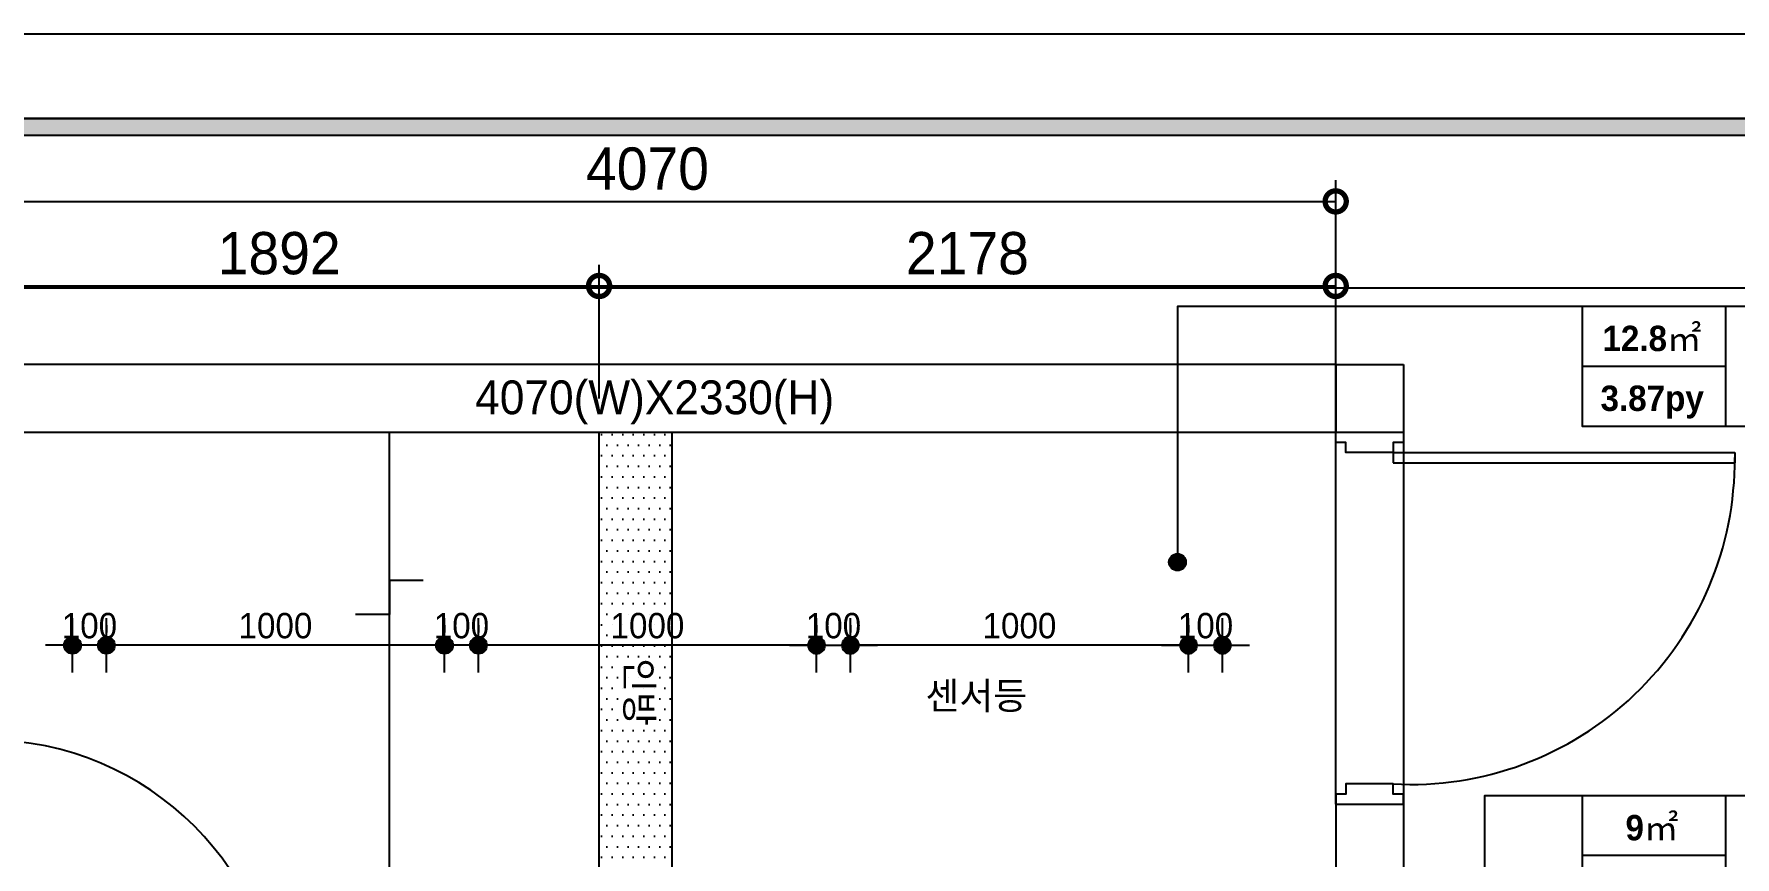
# Model space of a CAD drawing. Header units: inches. Extents: x -53835 to 52744, y -79586 to -50910.
# Drawn here: x 22712 to 27742, y -53843 to -51410 of the extents above; entities that cross this region are included whole.
import ezdxf
from ezdxf.enums import TextEntityAlignment as Align

# ---------------------------------------------------------------- set-up
doc = ezdxf.new("R2010")
doc.units = ezdxf.units.IN
doc.header["$LTSCALE"] = 50
doc.header["$MEASUREMENT"] = 0
doc.linetypes.add('DASHEDX2', pattern=[1.5, 1, -0.5])
for name, color, linetype in [('0-ELC TEXT', 7, 'Continuous'), ('03-TEXT', 3, 'Continuous'), ('06-LIGHT', 4, 'Continuous'), ('07-DIM WAL', 5, 'Continuous'), ('3.기호.계단선', 30, 'Continuous'), ('CO-DOOR', 8, 'Continuous'), ('FORM(YOURNAME)-1', 1, 'Continuous'), ('FORM(YOURNAME)-11', 1, 'Continuous'), ('RC-LIGHT', 7, 'Continuous'), ('도면층2', 2, 'Continuous'), ('도면층4', 4, 'Continuous'), ('도면층5', 5, 'Continuous')]:
    doc.layers.add(name, color=color, linetype=linetype)
doc.styles.add('YOURNAME', font='HY울릉도M.TTF')
doc.styles.add('넥슨고딕', font='NEXONLv1GothicBold.ttf')
doc.styles.add('스타일1', font='HY울릉도M.TTF')
doc.styles.add('코레일둥고', font='Korail_Round_Gothic_Medium.ttf')
doc.dimstyles.new('30', dxfattribs={"dimscale": 30, "dimtxt": 2.5, "dimasz": 2.5, "dimexe": 1.25, "dimexo": 2, "dimtad": 1, "dimdec": 0, "dimtxsty": '스타일1', "dimblk": 'DOTSMALL', "dimcen": 2.5, "dimclrd": 1, "dimclre": 1, "dimclrt": 2, "dimadec": 0, "dimazin": 0, "dimtfac": 1, "dimtix": 1, "dimtmove": 0, "dimatfit": 3, "dimldrblk": 'DOTSMALL', "dimfxl": 1.25, "dimarcsym": 0})
doc.dimstyles.new('50', dxfattribs={"dimscale": 50, "dimtxt": 2.5, "dimasz": 2.5, "dimexe": 1.25, "dimexo": 2, "dimtad": 1, "dimtxsty": '스타일1', "dimblk": 'DOTSMALL', "dimcen": 2.5, "dimclrd": 1, "dimclre": 1, "dimclrt": 2, "dimadec": 0, "dimazin": 0, "dimtfac": 1, "dimtix": 1, "dimtmove": 0, "dimatfit": 3, "dimldrblk": 'DOTSMALL', "dimfxl": 1.25, "dimarcsym": 0})

# ---------------------------------------------------------------- blocks, each defined once
blk = doc.blocks.new('FORM-ELEVATION')
at = {"layer": 'FORM(YOURNAME)-11'}
h = blk.add_hatch(color=256, dxfattribs=at)
h.dxf.hatch_style = 1
h.paths.add_polyline_path([(-10309, 35708), (71691, 35708), (71691, 35508), (-10309, 35508)])
h.paths.add_polyline_path([(-10309, -21492), (71691, -21492), (71691, -21692), (-10309, -21692)])
at = {"layer": 'Defpoints', "color": 158}
for points in [[(-10309, -21692), (71691, -21692), (71691, 35708), (-10309, 35708)], [(-8309, 33708), (61071, 33708), (61071, -19692), (-8309, -19692)]]:
    blk.add_lwpolyline(points, close=True, dxfattribs=at)
at = {"layer": 'FORM(YOURNAME)-11', "color": 250}
blk.add_lwpolyline([(-11309, -22692), (72691, -22692), (72691, 36708), (-11309, 36708)], close=True, dxfattribs=at)
at = {"layer": 'FORM(YOURNAME)-11'}
blk.add_lwpolyline([(-10309, 35708), (71691, 35708), (71691, 35508), (-10309, 35508)], close=True, dxfattribs=at)
at = {"layer": 'FORM(YOURNAME)-11', "color": 3, "style": 'YOURNAME'}
for tag, height, p in [('1', 450, (71041, -1219)), ('2', 450, (71041, -1863)), ('3', 450, (71041, -3150)), ('4', 450, (71041, -5081)), ('5', 515, (71041, -7398)), ('6', 515, (71041, -9650)), ('7', 515, (71041, -11903)), ('8', 515, (71041, -14155)), ('9', 515, (71041, -16408)), ('10', 515, (66791, -18596)), ('11', 515, (71041, -18660)), ('12', 515, (66791, -20848)), ('13', 515, (71041, -20848))]:
    blk.add_attdef(tag, text='', height=height, dxfattribs=at).set_placement(p, align=Align.MIDDLE_RIGHT)
blk = doc.blocks.new('_DOTSMALL')
at = {"color": 0, "linetype": 'ByBlock', "const_width": 0.5}
blk.add_lwpolyline([(-0.0625, 0, 1), (0.0625, 0, 1)], format="xyb", close=True, dxfattribs=at)
blk = doc.blocks.new('*D284')
at = {"layer": '07-DIM WAL', "color": 1, "lineweight": -2, "transparency": 16777216}
for p, q in [((22491.3, -52487), (22491.3, -51842)), ((26561.3, -52487), (26561.3, -51842)), ((22491.3, -51904.5), (26561.3, -51904.5))]:
    blk.add_line(p, q, dxfattribs=at)
at = {"layer": 'Defpoints', "color": 0, "transparency": 16777216}
for p in [(26561.3, -51904.5), (22491.3, -52587), (26561.3, -52587)]:
    blk.add_point(p, dxfattribs=at)
at = {"layer": '07-DIM WAL', "color": 1, "lineweight": -2, "transparency": 16777216, "xscale": 125, "yscale": 125, "zscale": 125, "rotation": 180}
blk.add_blockref('_DOTSMALL', (22491.3, -51904.5), dxfattribs=at)
at = {"layer": '07-DIM WAL', "color": 1, "lineweight": -2, "transparency": 16777216, "xscale": 125, "yscale": 125, "zscale": 125}
blk.add_blockref('_DOTSMALL', (26561.3, -51904.5), dxfattribs=at)
at = {"layer": '07-DIM WAL', "color": 2, "transparency": 16777216, "insert": (24526.3, -51808.3), "char_height": 125, "attachment_point": 5, "style": '스타일1'}
blk.add_mtext('4070', dxfattribs=at)
blk = doc.blocks.new('*D285')
at = {"layer": '07-DIM WAL', "color": 1, "lineweight": -2, "transparency": 16777216}
for p, q in [((22491.3, -52487), (22491.3, -52092)), ((24383.3, -52487), (24383.3, -52092)), ((22491.3, -52154.5), (24383.3, -52154.5))]:
    blk.add_line(p, q, dxfattribs=at)
at = {"layer": 'Defpoints', "color": 0, "transparency": 16777216}
for p in [(24383.3, -52154.5), (22491.3, -52587), (24383.3, -52587)]:
    blk.add_point(p, dxfattribs=at)
at = {"layer": '07-DIM WAL', "color": 1, "lineweight": -2, "transparency": 16777216, "xscale": 125, "yscale": 125, "zscale": 125, "rotation": 180}
blk.add_blockref('_DOTSMALL', (22491.3, -52154.5), dxfattribs=at)
at = {"layer": '07-DIM WAL', "color": 1, "lineweight": -2, "transparency": 16777216, "xscale": 125, "yscale": 125, "zscale": 125}
blk.add_blockref('_DOTSMALL', (24383.3, -52154.5), dxfattribs=at)
at = {"layer": '07-DIM WAL', "color": 2, "transparency": 16777216, "insert": (23437.3, -52058.3), "char_height": 125, "attachment_point": 5, "style": '스타일1'}
blk.add_mtext('1892', dxfattribs=at)
blk = doc.blocks.new('*D286')
at = {"layer": '07-DIM WAL', "color": 1, "lineweight": -2, "transparency": 16777216}
for p, q in [((24383.3, -52487), (24383.3, -52092)), ((26561.3, -52487), (26561.3, -52092)), ((24383.3, -52154.5), (26561.3, -52154.5))]:
    blk.add_line(p, q, dxfattribs=at)
at = {"layer": 'Defpoints', "color": 0, "transparency": 16777216}
for p in [(26561.3, -52154.5), (24383.3, -52587), (26561.3, -52587)]:
    blk.add_point(p, dxfattribs=at)
at = {"layer": '07-DIM WAL', "color": 1, "lineweight": -2, "transparency": 16777216, "xscale": 125, "yscale": 125, "zscale": 125, "rotation": 180}
blk.add_blockref('_DOTSMALL', (24383.3, -52154.5), dxfattribs=at)
at = {"layer": '07-DIM WAL', "color": 1, "lineweight": -2, "transparency": 16777216, "xscale": 125, "yscale": 125, "zscale": 125}
blk.add_blockref('_DOTSMALL', (26561.3, -52154.5), dxfattribs=at)
at = {"layer": '07-DIM WAL', "color": 2, "transparency": 16777216, "insert": (25472.3, -52058.3), "char_height": 125, "attachment_point": 5, "style": '스타일1'}
blk.add_mtext('2178', dxfattribs=at)
blk = doc.blocks.new('vudauseh')
at = {"layer": '도면층2'}
for p, q in [((-39202.2, -53615.2), (-39202.2, -53815.2)), ((-39202.2, -53615.2), (-39002.2, -53615.2)), ((-39002.2, -53615.2), (-39002.2, -53815.2)), ((-39202.2, -53815.2), (-39002.2, -53815.2)), ((-39202.2, -54915.2), (-39002.2, -54915.2)), ((-39202.2, -54915.2), (-39202.2, -55445.2)), ((-39002.2, -54915.2), (-39002.2, -55445.2))]:
    blk.add_line(p, q, dxfattribs=at)
at = {"layer": '도면층4'}
for p, q in [((-39202.2, -54915.2), (-39202.2, -53815.2)), ((-39002.2, -53815.2), (-39002.2, -54915.2)), ((-39032.2, -53875.2), (-38022.2, -53875.2)), ((-39032.2, -53875.2), (-39032.2, -53905.2)), ((-39032.2, -53905.2), (-38022.8, -53905.2)), ((-38022.2, -53875.2), (-38022.2, -53905.2))]:
    blk.add_line(p, q, dxfattribs=at)
blk.add_lwpolyline([(-39202.2, -53615.2), (-43272.2, -53615.2), (-43272.2, -53815.2), (-39202.2, -53815.2)], close=True, dxfattribs=at)
for points in [[(-39002.2, -53815.2), (-39002.2, -53845.2), (-39032.2, -53845.2), (-39032.2, -53875.2), (-39172.2, -53875.2), (-39172.2, -53845.2), (-39202.2, -53845.2), (-39202.2, -53815.2), (-39002.2, -53815.2)], [(-39002.2, -54915.2), (-39002.2, -54885.2), (-39032.2, -54885.2), (-39032.2, -54855.2), (-39172.2, -54855.2), (-39172.2, -54885.2), (-39202.2, -54885.2), (-39202.2, -54915.2), (-39002.2, -54915.2)]]:
    blk.add_lwpolyline(points, dxfattribs=at)
at = {"layer": '도면층5'}
blk.add_arc((-38981.1, -53897.7), 958.9, 266.9413, 0.4482, dxfattribs=at)
at = {"layer": '0-ELC TEXT', "style": '코레일둥고'}
blk.add_text('4070(W)X2330(H)', height=100, dxfattribs=at).set_placement((-41746.7, -53762))
blk = doc.blocks.new('cjswjdehds')
at = {"layer": '3.기호.계단선', "color": 8}
for points in [[(23763.3, -54217), (23763.3, -52587)], [(23863.3, -53025.6), (23763.3, -53025.6), (23763.3, -53125.6), (23663.3, -53125.6)]]:
    blk.add_lwpolyline(points, dxfattribs=at)
at = {"layer": 'CO-DOOR', "color": 8}
blk.add_arc((22571.3, -54367), 870, 270, 90, dxfattribs=at)
blk.add_blockref('vudauseh', (65763.6, 1228.2))
blk = doc.blocks.new('1')
at = {"linetype": 'Continuous'}
h = blk.add_hatch(color=4, dxfattribs=at)
h.dxf.hatch_style = 1
edge = h.paths.add_edge_path()
edge.add_arc((11539653.5, -14273503.8), 37.5, 0, 360)
at = {"color": 1, "linetype": 'Continuous'}
for p, q in [((11539653.5, -14273637.1), (11539653.5, -14273370.5)), ((11539520.2, -14273503.8), (11539786.8, -14273503.8))]:
    blk.add_line(p, q, dxfattribs=at)
at = {"color": 4, "linetype": 'Continuous'}
for radius in [41.5, 37.5]:
    blk.add_circle((11539653.5, -14273503.8), radius, dxfattribs=at)
blk = doc.blocks.new('*D411')
at = {"layer": '07-DIM WAL', "color": 1, "lineweight": -2, "transparency": 16777216}
for p, q in [((25026.3, -53157), (25026.3, -53179.5)), ((24951.3, -53217), (25201.3, -53217)), ((25126.3, -53277), (25126.3, -53254.5))]:
    blk.add_line(p, q, dxfattribs=at)
at = {"layer": 'Defpoints', "color": 0, "transparency": 16777216}
for p in [(25026.3, -53217), (25126.3, -53217), (25126.3, -53217)]:
    blk.add_point(p, dxfattribs=at)
at = {"layer": '07-DIM WAL', "color": 1, "lineweight": -2, "transparency": 16777216, "xscale": 75, "yscale": 75, "zscale": 75}
blk.add_blockref('_DOTSMALL', (25026.3, -53217), dxfattribs=at)
at = {"layer": '07-DIM WAL', "color": 1, "lineweight": -2, "transparency": 16777216, "xscale": 75, "yscale": 75, "zscale": 75, "rotation": 180}
blk.add_blockref('_DOTSMALL', (25126.3, -53217), dxfattribs=at)
at = {"layer": '07-DIM WAL', "color": 2, "transparency": 16777216, "insert": (25076.3, -53159.3), "char_height": 75, "attachment_point": 5, "style": '스타일1'}
blk.add_mtext('100', dxfattribs=at)
blk = doc.blocks.new('*D412')
at = {"layer": '07-DIM WAL', "color": 1, "lineweight": -2, "transparency": 16777216}
for p, q in [((24026.3, -53157), (24026.3, -53179.5)), ((24101.3, -53217), (23851.3, -53217)), ((23926.3, -53277), (23926.3, -53254.5))]:
    blk.add_line(p, q, dxfattribs=at)
at = {"layer": 'Defpoints', "color": 0, "transparency": 16777216}
for p in [(23926.3, -53217), (23926.3, -53217), (24026.3, -53217)]:
    blk.add_point(p, dxfattribs=at)
at = {"layer": '07-DIM WAL', "color": 1, "lineweight": -2, "transparency": 16777216, "xscale": 75, "yscale": 75, "zscale": 75}
blk.add_blockref('_DOTSMALL', (23926.3, -53217), dxfattribs=at)
at = {"layer": '07-DIM WAL', "color": 1, "lineweight": -2, "transparency": 16777216, "xscale": 75, "yscale": 75, "zscale": 75, "rotation": 180}
blk.add_blockref('_DOTSMALL', (24026.3, -53217), dxfattribs=at)
at = {"layer": '07-DIM WAL', "color": 2, "transparency": 16777216, "insert": (23976.3, -53159.3), "char_height": 75, "attachment_point": 5, "style": '스타일1'}
blk.add_mtext('100', dxfattribs=at)
blk = doc.blocks.new('*D413')
at = {"layer": '07-DIM WAL', "color": 1, "lineweight": -2, "transparency": 16777216}
for p, q in [((24026.3, -53157), (24026.3, -53179.5)), ((25026.3, -53157), (25026.3, -53179.5)), ((25026.3, -53217), (24026.3, -53217))]:
    blk.add_line(p, q, dxfattribs=at)
at = {"layer": 'Defpoints', "color": 0, "transparency": 16777216}
for p in [(24026.3, -53217), (24026.3, -53217), (25026.3, -53217)]:
    blk.add_point(p, dxfattribs=at)
at = {"layer": '07-DIM WAL', "color": 1, "lineweight": -2, "transparency": 16777216, "xscale": 75, "yscale": 75, "zscale": 75, "rotation": 180}
blk.add_blockref('_DOTSMALL', (24026.3, -53217), dxfattribs=at)
at = {"layer": '07-DIM WAL', "color": 1, "lineweight": -2, "transparency": 16777216, "xscale": 75, "yscale": 75, "zscale": 75}
blk.add_blockref('_DOTSMALL', (25026.3, -53217), dxfattribs=at)
at = {"layer": '07-DIM WAL', "color": 2, "transparency": 16777216, "insert": (24526.3, -53159.3), "char_height": 75, "attachment_point": 5, "style": '스타일1'}
blk.add_mtext('1000', dxfattribs=at)
blk = doc.blocks.new('*D414')
at = {"layer": '07-DIM WAL', "color": 1, "lineweight": -2, "transparency": 16777216}
for p, q in [((26126.3, -53157), (26126.3, -53179.5)), ((26051.3, -53217), (26301.3, -53217)), ((26226.3, -53277), (26226.3, -53254.5))]:
    blk.add_line(p, q, dxfattribs=at)
at = {"layer": 'Defpoints', "color": 0, "transparency": 16777216}
for p in [(26126.3, -53217), (26226.3, -53217), (26226.3, -53217)]:
    blk.add_point(p, dxfattribs=at)
at = {"layer": '07-DIM WAL', "color": 1, "lineweight": -2, "transparency": 16777216, "xscale": 75, "yscale": 75, "zscale": 75}
blk.add_blockref('_DOTSMALL', (26126.3, -53217), dxfattribs=at)
at = {"layer": '07-DIM WAL', "color": 1, "lineweight": -2, "transparency": 16777216, "xscale": 75, "yscale": 75, "zscale": 75, "rotation": 180}
blk.add_blockref('_DOTSMALL', (26226.3, -53217), dxfattribs=at)
at = {"layer": '07-DIM WAL', "color": 2, "transparency": 16777216, "insert": (26176.3, -53159.3), "char_height": 75, "attachment_point": 5, "style": '스타일1'}
blk.add_mtext('100', dxfattribs=at)
blk = doc.blocks.new('*D415')
at = {"layer": '07-DIM WAL', "color": 1, "lineweight": -2, "transparency": 16777216}
for p, q in [((25126.3, -53157), (25126.3, -53179.5)), ((26126.3, -53157), (26126.3, -53179.5)), ((26126.3, -53217), (25126.3, -53217))]:
    blk.add_line(p, q, dxfattribs=at)
at = {"layer": 'Defpoints', "color": 0, "transparency": 16777216}
for p in [(25126.3, -53217), (25126.3, -53217), (26126.3, -53217)]:
    blk.add_point(p, dxfattribs=at)
at = {"layer": '07-DIM WAL', "color": 1, "lineweight": -2, "transparency": 16777216, "xscale": 75, "yscale": 75, "zscale": 75, "rotation": 180}
blk.add_blockref('_DOTSMALL', (25126.3, -53217), dxfattribs=at)
at = {"layer": '07-DIM WAL', "color": 1, "lineweight": -2, "transparency": 16777216, "xscale": 75, "yscale": 75, "zscale": 75}
blk.add_blockref('_DOTSMALL', (26126.3, -53217), dxfattribs=at)
at = {"layer": '07-DIM WAL', "color": 2, "transparency": 16777216, "insert": (25626.3, -53159.3), "char_height": 75, "attachment_point": 5, "style": '스타일1'}
blk.add_mtext('1000', dxfattribs=at)
blk = doc.blocks.new('*D416')
at = {"layer": '07-DIM WAL', "color": 1, "lineweight": -2, "transparency": 16777216}
for p, q in [((22926.3, -53157), (22926.3, -53179.5)), ((23001.3, -53217), (22751.3, -53217)), ((22826.3, -53277), (22826.3, -53254.5))]:
    blk.add_line(p, q, dxfattribs=at)
at = {"layer": 'Defpoints', "color": 0, "transparency": 16777216}
for p in [(22826.3, -53217), (22826.3, -53217), (22926.3, -53217)]:
    blk.add_point(p, dxfattribs=at)
at = {"layer": '07-DIM WAL', "color": 1, "lineweight": -2, "transparency": 16777216, "xscale": 75, "yscale": 75, "zscale": 75}
blk.add_blockref('_DOTSMALL', (22826.3, -53217), dxfattribs=at)
at = {"layer": '07-DIM WAL', "color": 1, "lineweight": -2, "transparency": 16777216, "xscale": 75, "yscale": 75, "zscale": 75, "rotation": 180}
blk.add_blockref('_DOTSMALL', (22926.3, -53217), dxfattribs=at)
at = {"layer": '07-DIM WAL', "color": 2, "transparency": 16777216, "insert": (22876.3, -53159.3), "char_height": 75, "attachment_point": 5, "style": '스타일1'}
blk.add_mtext('100', dxfattribs=at)
blk = doc.blocks.new('*D417')
at = {"layer": '07-DIM WAL', "color": 1, "lineweight": -2, "transparency": 16777216}
for p, q in [((22926.3, -53157), (22926.3, -53179.5)), ((23926.3, -53157), (23926.3, -53179.5)), ((23926.3, -53217), (22926.3, -53217))]:
    blk.add_line(p, q, dxfattribs=at)
at = {"layer": 'Defpoints', "color": 0, "transparency": 16777216}
for p in [(22926.3, -53217), (22926.3, -53217), (23926.3, -53217)]:
    blk.add_point(p, dxfattribs=at)
at = {"layer": '07-DIM WAL', "color": 1, "lineweight": -2, "transparency": 16777216, "xscale": 75, "yscale": 75, "zscale": 75, "rotation": 180}
blk.add_blockref('_DOTSMALL', (22926.3, -53217), dxfattribs=at)
at = {"layer": '07-DIM WAL', "color": 1, "lineweight": -2, "transparency": 16777216, "xscale": 75, "yscale": 75, "zscale": 75}
blk.add_blockref('_DOTSMALL', (23926.3, -53217), dxfattribs=at)
at = {"layer": '07-DIM WAL', "color": 2, "transparency": 16777216, "insert": (23426.3, -53159.3), "char_height": 75, "attachment_point": 5, "style": '스타일1'}
blk.add_mtext('1000', dxfattribs=at)

msp = doc.modelspace()

# ---------------------------------------------------------------- hatches: boundary and pattern name
at = {"layer": '0-ELC TEXT'}
h = msp.add_hatch(color=256, dxfattribs=at)
h.dxf.hatch_style = 1
edge = h.paths.add_edge_path()
edge.add_arc((26093.344, -52971.022), 25, -270, 90, ccw=False)
h = msp.add_hatch(color=256, dxfattribs=at)
h.dxf.hatch_style = 1
edge = h.paths.add_edge_path()
edge.add_arc((26093.344, -52971.022), 25, -270, 90, ccw=False)
at = {"layer": '07-DIM WAL', "transparency": 33554687}
h = msp.add_hatch(dxfattribs=at)
h.set_pattern_fill('DOTS', color=8, scale=500)
h.paths.add_polyline_path([(24598.631, -54217.002), (24383.349, -54217.002), (24383.349, -52587.002), (24598.631, -52587.002)])

# ---------------------------------------------------------------- linework, layer by layer
at = {"layer": '0-ELC TEXT'}
for p, q in [((27714.415, -52569.066), (27714.415, -52215.307)), ((27714.415, -52392.187), (27289.723, -52392.187)), ((27714.415, -54015.598), (27714.415, -53661.839)), ((27714.415, -53838.719), (27289.723, -53838.719))]:
    msp.add_line(p, q, dxfattribs=at)
for points in [[(27289.723, -52215.307), (26093.344, -52215.307), (26093.344, -52971.022)], [(27289.723, -53661.839), (27000.945, -53661.839), (27000.945, -54737.413)]]:
    msp.add_lwpolyline(points, dxfattribs=at)
for points in [[(28771.618, -52215.307), (27289.723, -52215.307), (27289.723, -52569.066), (28771.618, -52569.066)], [(28771.618, -53661.839), (27289.723, -53661.839), (27289.723, -54015.598), (28771.618, -54015.598)]]:
    msp.add_lwpolyline(points, close=True, dxfattribs=at)
msp.add_circle((26093.344, -52971.022), 25, dxfattribs=at)
msp.add_circle((26093.344, -52971.022), 25, dxfattribs=at)
at = {"layer": '06-LIGHT'}
msp.add_lwpolyline([(24598.631, -54217.002), (24383.349, -54217.002), (24383.349, -52587.002), (24598.631, -52587.002)], close=True, dxfattribs=at)

# ---------------------------------------------------------------- block references
msp.add_blockref('cjswjdehds', (0, 0))
at = {"layer": 'FORM(YOURNAME)-1', "xscale": 0.2500000000000001, "yscale": 0.2500000000000001, "zscale": 0.2500000000000001}
msp.add_blockref('FORM-ELEVATION', (14035.543, -60586.552), dxfattribs=at)
at = {"layer": 'RC-LIGHT', "yscale": 0.6024096385271789, "zscale": 0.6024096385271789}
for p, xscale, rotation in [((-8575669.909, -7004815.495), 0.6024096385271789, 90.00000000000001), ((-8575569.909, -7004815.495), 0.6024096385271789, 90.00000000000001), ((-8574569.909, -7004815.495), 0.6024096385271789, 90.00000000000001), ((-8574469.909, -7004815.495), 0.6024096385271789, 90.00000000000001), ((8623522.608, -7004815.495), -0.6024096385271789, 270), ((8623622.608, -7004815.495), -0.6024096385271789, 270), ((8624622.608, -7004815.495), -0.6024096385271789, 270), ((8624722.608, -7004815.495), -0.6024096385271789, 270)]:
    msp.add_blockref('1', p, dxfattribs=dict(at, xscale=xscale, rotation=rotation))

# ---------------------------------------------------------------- texts
at = {"layer": '0-ELC TEXT', "color": 7, "linetype": 'DASHEDX2', "style": '코레일둥고'}
msp.add_text('인방', height=80, rotation=270, dxfattribs=at).set_placement((24462.111, -53255.06))
msp.add_text('센서등', height=80, dxfattribs=at).set_placement((25348.036, -53406.077))
at = {"layer": '03-TEXT', "style": '넥슨고딕'}
for s, p in [('12.8㎡', (27496.65, -52347.102)), ('3.87py', (27497.14, -52523.981)), ('9㎡', (27496.65, -53793.633))]:
    msp.add_text(s, height=75, dxfattribs=at).set_placement(p, align=Align.CENTER)

# ---------------------------------------------------------------- dimensions: what is measured, and where the dimension line sits
at = {"layer": '07-DIM WAL'}
for base, p1, p2, dimstyle, picture, middle in [((26561.349, -51904.502), (22491.349, -52587.002), (26561.349, -52587.002), '50', '*D284', (24526.349, -51808.255)), ((24383.349, -52154.502), (22491.349, -52587.002), (24383.349, -52587.002), '50', '*D285', (23437.349, -52058.255)), ((26561.349, -52154.502), (24383.349, -52587.002), (26561.349, -52587.002), '50', '*D286', (25472.349, -52058.255)), ((22826.349, -53217.002), (22926.349, -53217.002), (22826.349, -53217.002), '30', '*D416', (22876.349, -53159.254)), ((23926.349, -53217.002), (24026.349, -53217.002), (23926.349, -53217.002), '30', '*D412', (23976.349, -53159.254))]:
    dim = msp.add_linear_dim(base=base, p1=p1, p2=p2, angle=180, dimstyle=dimstyle, dxfattribs=at)
    dim.commit()
    dim.dimension.update_dxf_attribs({"geometry": picture, "text_midpoint": middle})
for base, p1, p2, picture, middle in [((22926.349, -53217.002), (23926.349, -53217.002), (22926.349, -53217.002), '*D417', (23426.349, -53159.254)), ((24026.349, -53217.002), (25026.349, -53217.002), (24026.349, -53217.002), '*D413', (24526.349, -53159.254)), ((25126.349, -53217.002), (25026.349, -53217.002), (25126.349, -53217.002), '*D411', (25076.349, -53159.254)), ((25126.349, -53217.002), (26126.349, -53217.002), (25126.349, -53217.002), '*D415', (25626.349, -53159.254)), ((26226.349, -53217.002), (26126.349, -53217.002), (26226.349, -53217.002), '*D414', (26176.349, -53159.254))]:
    dim = msp.add_linear_dim(base=base, p1=p1, p2=p2, dimstyle='30', dxfattribs=at)
    dim.commit()
    dim.dimension.update_dxf_attribs({"geometry": picture, "text_midpoint": middle})

doc.saveas('drawing.dxf')
